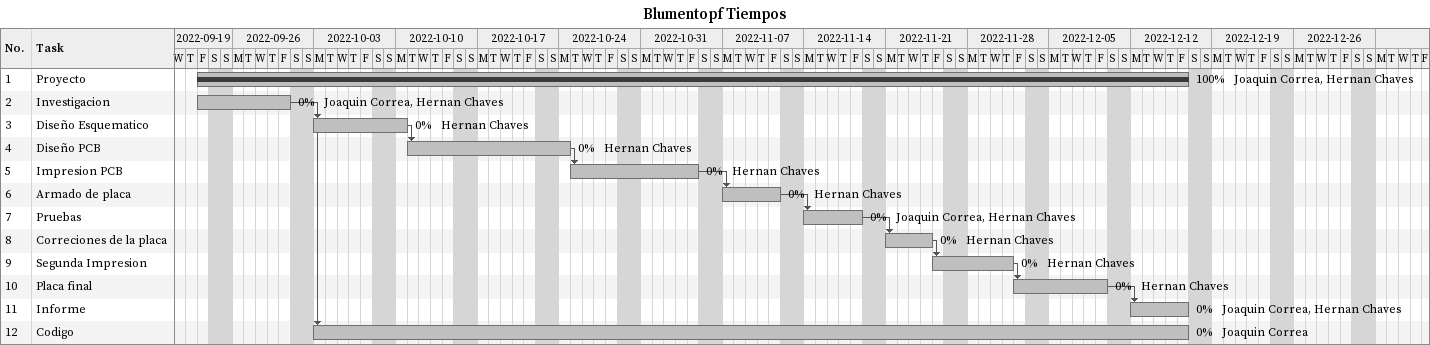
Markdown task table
Blumentopf Tiempos

| ID | Task | Start | Finish | Predecessors | Resources | % complete |
|---|---|---|---|---|---|---|
| 1 | Proyecto | 2022-09-23 | 2022-12-16 |  | Joaquin Correa, Hernan Chaves | 100 |
| 2 | Investigacion | 2022-09-23 | 2022-09-30 |  | Joaquin Correa, Hernan Chaves | 0 |
| 3 | Diseño Esquematico | 2022-10-03 | 2022-10-10 | 2 | Hernan Chaves | 0 |
| 4 | Diseño PCB | 2022-10-11 | 2022-10-24 | 3 | Hernan Chaves | 0 |
| 5 | Impresion PCB | 2022-10-25 | 2022-11-04 | 4 | Hernan Chaves | 0 |
| 6 | Armado de placa | 2022-11-07 | 2022-11-11 | 5 | Hernan Chaves | 0 |
| 7 | Pruebas | 2022-11-14 | 2022-11-18 | 6 | Joaquin Correa, Hernan Chaves | 0 |
| 8 | Correciones de la placa | 2022-11-21 | 2022-11-24 | 7 | Hernan Chaves | 0 |
| 9 | Segunda Impresion | 2022-11-25 | 2022-12-01 | 8 | Hernan Chaves | 0 |
| 10 | Placa final | 2022-12-02 | 2022-12-09 | 9 | Hernan Chaves | 0 |
| 11 | Informe | 2022-12-12 | 2022-12-16 | 10 | Joaquin Correa, Hernan Chaves | 0 |
| 12 | Codigo | 2022-10-03 | 2022-12-16 | 2 | Joaquin Correa | 0 |
